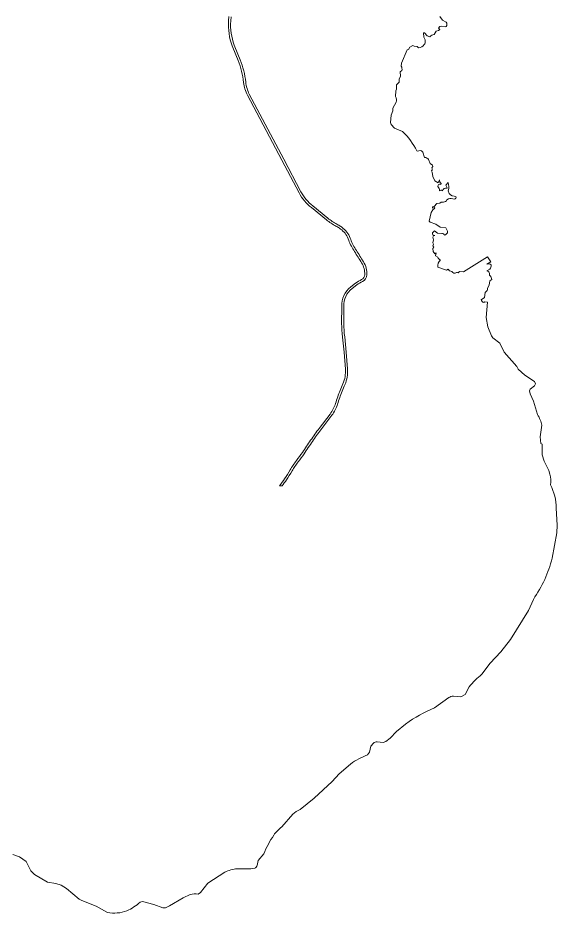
# Model space of a CAD drawing. Header units: metres. Extents: x 328903 to 333883, y 373406 to 381110.
# Drawn here: x 332303 to 333052, y 373406 to 374649 of the extents above; entities that cross this region are included whole.
import ezdxf

# ---------------------------------------------------------------- set-up
doc = ezdxf.new("R2010")
doc.units = ezdxf.units.M
doc.header["$MEASUREMENT"] = 0
doc.layers.add('Götur', color=7, linetype='Continuous')
doc.layers.add('Strandlína', color=7, linetype='Continuous')

msp = doc.modelspace()

# ---------------------------------------------------------------- linework, layer by layer
at = {"layer": 'Götur', "color": 8, "lineweight": 0, "ltscale": 3.31832, "true_color": 0x707070, "flags": 128}
msp.add_lwpolyline([(332595.816, 374650.788), (332595.374, 374644.852, 0.10964506), (332600.445, 374609.912), (332605.445, 374597.517), (332608.599, 374589.686, -0.06832861), (332616.251, 374559.248, 0.08818388), (332621.488, 374541.413), (332669.277, 374451.075), (332693.273, 374405.886, 0.10639821), (332710.532, 374385.401), (332731.461, 374368.328, 0.05033133), (332744.49, 374359.718, -0.02275298), (332749.305, 374356.903, -0.13501947), (332760.595, 374344.234), (332761.462, 374341.944, 0.04831048), (332769.208, 374326.256, 0.00127312), (332778.902, 374310.714, 0.00021176), (332780.238, 374308.587, -0.15446983), (332784.513, 374292.162, -0.27015627), (332780.109, 374285.432, 0.03794883), (332771.884, 374280.51), (332765.141, 374275.308, 0.24577712), (332752.604, 374248.101), (332752.457, 374224.528, 0.03566033), (332753.686, 374205.657), (332755.721, 374184.431), (332757.635, 374161.023, -0.12285498), (332754.285, 374140.642, 0.00456881), (332750.441, 374131.501, 0.02029665), (332743.895, 374113.466, -0.08446433), (332736.317, 374098.762), (332721.124, 374078.772, 0.01372098), (332709.393, 374062.424, 0.00157378), (332697.89, 374045.312, -0.02058303), (332689.639, 374033.986, 0.03768153), (332680.93, 374021.118, -0.02248117), (332673.175, 374008.867, -0.0048054), (332666.137, 373999), (332669.832, 373999, 0.00479867), (332675.635, 374007.15, 0.02248638), (332683.534, 374019.629, -0.03776342), (332691.99, 374032.122, 0.02038311), (332700.385, 374043.647, -0.00161556), (332711.877, 374060.743, -0.01364281), (332723.512, 374076.956), (332738.711, 374096.953, 0.08440132), (332746.754, 374112.558, -0.02025549), (332753.217, 374130.364, -0.00472715), (332757.04, 374139.454, 0.122809), (332760.625, 374161.268), (332758.71, 374184.697), (332756.666, 374206.005, -0.03572486), (332755.457, 374224.509), (332755.605, 374248.169, -0.24650941), (332766.973, 374272.932), (332773.666, 374278.095, -0.03753279), (332781.451, 374282.749, 0.27011246), (332787.509, 374292.006, 0.15441007), (332782.778, 374310.184, -0.00054939), (332781.443, 374312.309, -0.00127424), (332771.757, 374327.837, -0.04829907), (332764.268, 374343.006), (332763.35, 374345.431, 0.13602883), (332750.935, 374359.422, 0.02251911), (332745.885, 374362.374, -0.05027712), (332733.357, 374370.652), (332712.399, 374387.75, -0.10652777), (332695.923, 374407.293), (332671.928, 374452.48), (332624.158, 374542.782, -0.08805059), (332619.233, 374559.577, 0.0683679), (332611.382, 374590.806), (332608.227, 374598.64), (332603.239, 374611.005, -0.10952844), (332598.366, 374644.63), (332598.805, 374650.525)], format="xyb", dxfattribs=at)
at = {"layer": 'Strandlína', "color": 18, "linetype": 'Continuous', "lineweight": 0, "ltscale": 3.31832, "true_color": 0x000000, "flags": 128}
msp.add_lwpolyline([(332295.565, 373487.154), (332304.775, 373483.694), (332314.046, 373477.085), (332320.446, 373464.375), (332325.606, 373459.165), (332343.537, 373448.736), (332355.207, 373446.976), (332362.747, 373444.407), (332370.297, 373439.877), (332387.618, 373425.118), (332391.248, 373422.948), (332411.498, 373415.449), (332427.059, 373406.689, 0.14423434), (332454.008, 373408.82, 0.07542782), (332472.348, 373420.851), (332475.628, 373421.631), (332491.248, 373417.632), (332504.068, 373413.103), (332507.598, 373413.153), (332513.408, 373415.653), (332532.228, 373426.784), (332541.797, 373431.454, -0.13022126), (332552.847, 373431.985), (332556.257, 373434.215), (332566.407, 373447.155), (332589.966, 373462.576, -0.08910214), (332607.416, 373467.207), (332626.426, 373467.138), (332631.846, 373467.928, 0.24191716), (332634.846, 373471.988), (332636.666, 373478.808), (332644.335, 373487.968, -0.04801429), (332658.164, 373513.909, -0.09032558), (332669.214, 373525.289), (332684.543, 373543.05, -0.09896334), (332694.713, 373549.53), (332714.272, 373565.481), (332739.491, 373588.392), (332749.05, 373599.243), (332764.97, 373612.683, -0.07295066), (332788.329, 373625.414), (332790.949, 373629.364), (332793.189, 373637.595), (332796.649, 373641.865, -0.22156558), (332802.029, 373643.345), (332809.969, 373642.525), (332813.839, 373643.905, 0.05773005), (332828.508, 373657.956), (332841.408, 373668.177, -0.0612151), (332881.647, 373690.828), (332901.216, 373704.889, -0.15270588), (332907.776, 373706.859), (332918.116, 373706.21), (332923.976, 373709.14), (332929.745, 373719.81, -0.05489875), (332947.305, 373737.351), (332959.004, 373752.901), (332973.893, 373768.252), (332987.293, 373785.813), (333011.921, 373825.664), (333018.87, 373841.334, 0.0361712), (333034.699, 373869.015, 0.0394417), (333044.928, 373898.405), (333051.527, 373933.845), (333051.876, 373944.435), (333050.635, 373967.885, 0.11339908), (333042.794, 374000.365, 0.10664527), (333041.953, 374015.115), (333040.343, 374020.495), (333033.712, 374033.435), (333031.132, 374042.245), (333031.101, 374056.815), (333029.131, 374057.594), (333028.471, 374067.094), (333030.69, 374083.074, 0.09637726), (333024.69, 374098.064), (333019.289, 374116.464), (333014.308, 374126.664), (333013.338, 374130.784), (333014.498, 374133.454), (333020.548, 374137.994), (333021.898, 374140.774), (333020.338, 374143.784), (333006.897, 374152.513), (332997.807, 374161.123), (332996.027, 374164.573), (332978.246, 374184.782), (332972.356, 374196.902), (332962.405, 374204.612), (332960.555, 374207.402), (332955.405, 374219.961), (332953.364, 374232.831), (332955.253, 374253.981), (332950.853, 374254.651), (332949.903, 374253.601, -0.25451805), (332946.313, 374257.531), (332950.893, 374260.471), (332951.683, 374267.621, 0.19670901), (332955.152, 374271.671), (332955.262, 374273.671), (332957.582, 374277.711), (332958.522, 374283.861), (332961.342, 374285.772), (332959.682, 374289.752), (332957.902, 374291.721), (332958.122, 374293.721, 0.30454499), (332954.301, 374297.751), (332958.271, 374300.111, 0.23189737), (332960.171, 374305.752, 0.29997931), (332954.361, 374306.781), (332959.671, 374309.972), (332954.941, 374317.041), (332921.611, 374296.15), (332916.321, 374296.71), (332914.501, 374295.03, 0.32289793), (332910.361, 374294.129), (332908.361, 374294.179, 0.15618813), (332902.301, 374297.759), (332900.261, 374300.079), (332898.291, 374298.319), (332886.301, 374302.588, -0.23658379), (332889.671, 374312.639, -0.2151452), (332886.001, 374316.578), (332882.81, 374318.528), (332883.91, 374322.658), (332881.93, 374321.348), (332879.44, 374324.478), (332879.01, 374328.468), (332880.64, 374330.498), (332879.01, 374332.468), (332879.91, 374334.488), (332879.07, 374336.468), (332880.01, 374340.488), (332879.229, 374344.478, -0.48755804), (332881.919, 374346.518, -0.53780757), (332878.889, 374350.468), (332881.429, 374352.948), (332885.479, 374349.928), (332891.479, 374349.569, -0.26488411), (332895.519, 374347.199, 0.20723426), (332899.469, 374350.419), (332899.679, 374352.799), (332897.359, 374357.139), (332889.349, 374358.129), (332883.279, 374362.578), (332875.239, 374365.148), (332874.258, 374366.398), (332877.018, 374378.708), (332879.398, 374382.478), (332882.058, 374384.518), (332880.908, 374385.688), (332878.848, 374384.468), (332878.638, 374386.468), (332880.888, 374386.798), (332884.817, 374391.218), (332888.817, 374391.359), (332890.787, 374393.069, 0.2277186), (332896.777, 374393.999, 0.34818365), (332898.737, 374396.399), (332900.727, 374397.449, -0.1562539), (332908.727, 374397.239, 0.50179043), (332911.347, 374400.99, -0.20157685), (332901.797, 374404.829), (332900.637, 374408.819, 0.16129452), (332900.356, 374420.419), (332897.086, 374416.759), (332899.027, 374412.789), (332898.487, 374412.149, 0.43886325), (332892.547, 374408.739, 0.41349085), (332888.247, 374408.619, 0.30760941), (332885.936, 374414.578), (332886.416, 374416.658, -0.45431413), (332890.406, 374417.309), (332890.686, 374418.659), (332888.806, 374420.629), (332888.306, 374423.999), (332886.366, 374419.768), (332882.046, 374422.518), (332879.276, 374428.478), (332878.466, 374434.468), (332877.396, 374436.448, 0.40624081), (332877.585, 374440.448), (332879.375, 374442.478), (332878.485, 374444.468), (332875.495, 374446.418), (332873.095, 374452.378, 0.19849643), (332867.805, 374455.098), (332865.134, 374462.258), (332863.614, 374464.228), (332861.654, 374464.917), (332857.674, 374463.597), (332857.034, 374464.127, 0.07810587), (332837.233, 374491.056), (332825.803, 374495.636), (332821.083, 374500.926), (332820.393, 374503.546), (332821.272, 374513.566), (332823.612, 374519.596), (332823.812, 374523.606), (332828.122, 374531.676, 0.1815962), (332827.491, 374539.666), (332827.971, 374547.666), (332828.851, 374549.686), (332828.841, 374555.686), (332832.49, 374559.746), (332832.35, 374563.736), (332834.46, 374567.776), (332834, 374573.766), (332836.15, 374575.796, 0.19983173), (332835.289, 374581.786), (332835.599, 374585.796), (332843.439, 374604.337), (332845.429, 374605.037), (332847.378, 374608.047), (332851.338, 374610.657), (332853.358, 374609.407), (332857.368, 374608.907), (332859.398, 374607.247, 0.20165145), (332867.318, 374611.888, 0.2343164), (332868.598, 374616.318), (332868.428, 374618.318), (332866.488, 374622.288), (332866.128, 374628.278), (332867.638, 374628.298), (332871.128, 374623.868), (332875.148, 374622.668, -0.27919196), (332881.108, 374625.598), (332883.947, 374630.558), (332887.017, 374631.198), (332888.927, 374632.639), (332887.097, 374634.608), (332888.927, 374636.709), (332890.917, 374637.309), (332896.937, 374636.269), (332897.597, 374636.779, 0.42133228), (332897.487, 374642.779), (332892.787, 374645.539), (332888.707, 374650.849)], format="xyb", dxfattribs=at)

doc.saveas('drawing.dxf')
